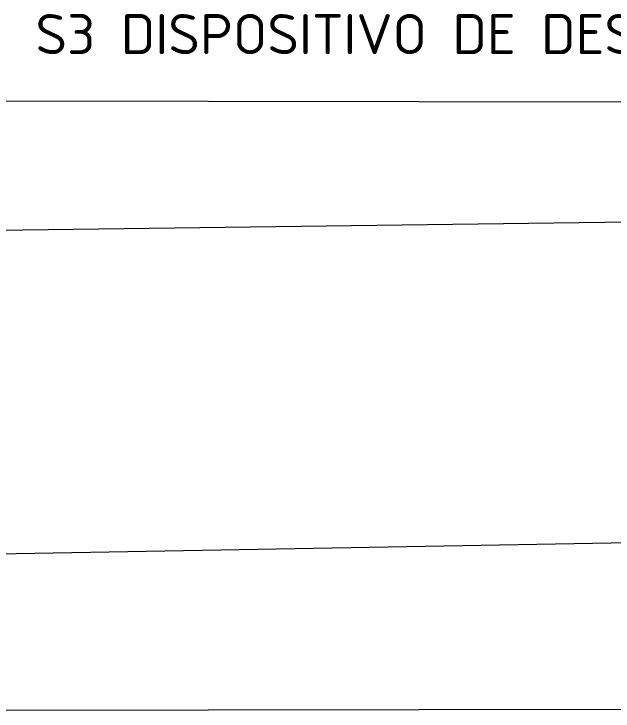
# Model space of a CAD drawing. Header units: millimetres. Extents: x 0 to 594, y 0 to 420.
# Drawn here: x 105.3 to 157.6, y 190.9 to 251.8 of the extents above; entities that cross this region are included whole.
import ezdxf
from ezdxf.enums import TextEntityAlignment as Align

# ---------------------------------------------------------------- set-up
doc = ezdxf.new("R2010")
doc.units = ezdxf.units.MM
doc.layers.add('06-TEXTO', color=7, linetype='CONTINUOUS', lineweight=25)
doc.layers.add('08-FINA', color=5, linetype='CONTINUOUS', lineweight=18)
doc.styles.add('ISO3098', font='isocpeur.ttf')

msp = doc.modelspace()

# ---------------------------------------------------------------- linework, layer by layer
at = {"layer": '08-FINA'}
for p, q in [((51.5, 244.298), (178.753, 244.136)), ((51.5, 232.225), (178.053, 233.925)), ((51.499, 203.706), (184.089, 206.088)), ((51.5, 190.913), (173.753, 191.114))]:
    msp.add_line(p, q, dxfattribs=at)

# ---------------------------------------------------------------- texts
at = {"layer": '06-TEXTO', "style": 'ISO3098'}
msp.add_text('S3 DISPOSITIVO DE DESCARGA', height=3.5, dxfattribs=at).set_placement((140.716, 250.067), align=Align.MIDDLE_CENTER)

doc.saveas('drawing.dxf')
